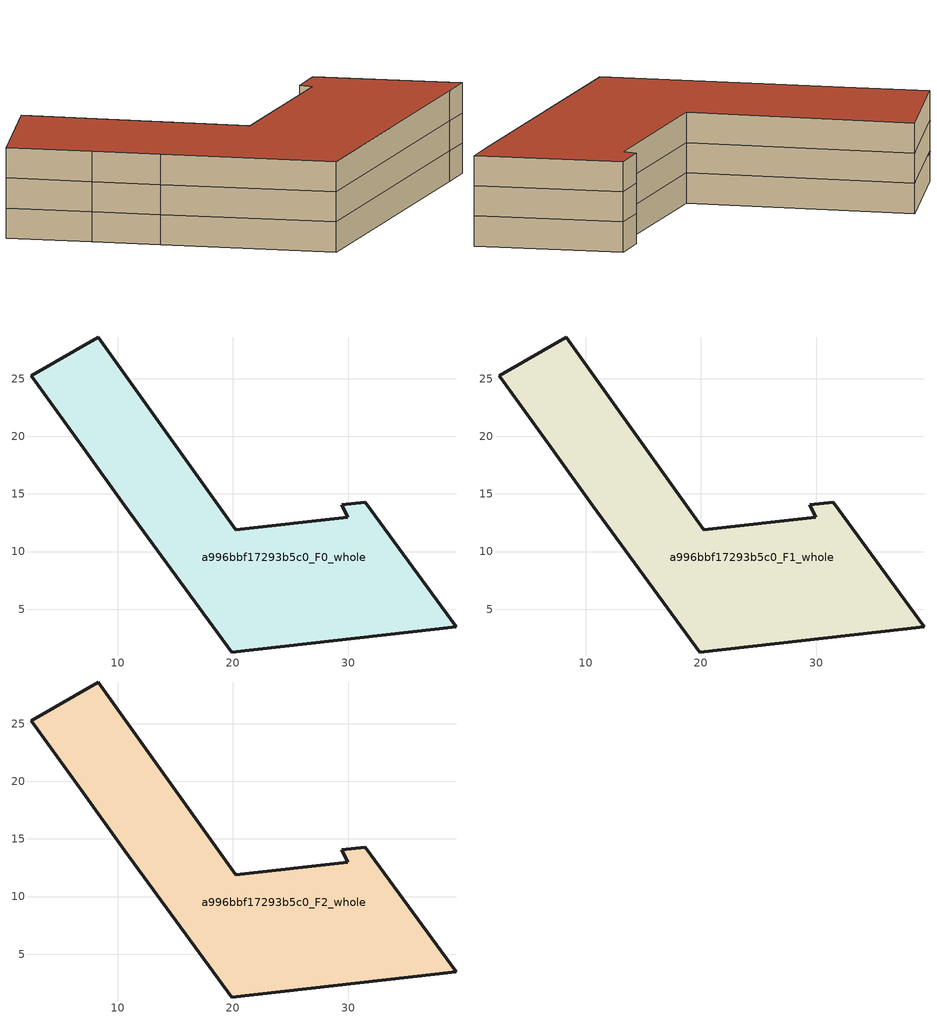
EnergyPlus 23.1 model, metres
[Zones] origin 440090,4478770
a996bbf17293b5c0_F0_whole
 floor ground (EU_floor_Construction): 31.49,14.29 39.41,3.49 37.51,3.27 19.91,1.28 10.61,13.99 7.01,19.01 2.49,25.25 8.32,28.62 20.25,11.87 29.96,12.98 29.45,14.06 z0
 wall outside (EU_wall_Construction): 19.91,1.28 37.51,3.27 39.41,3.49 31.49,14.29 29.45,14.06 29.96,12.98 20.25,11.87 8.32,28.62 2.49,25.25 7.01,19.01 10.61,13.99 19.91,1.28 z0:3
a996bbf17293b5c0_F1_whole
 floor to a996bbf17293b5c0_F0_whole (EU_floor_Construction): 31.49,14.29 39.41,3.49 37.51,3.27 19.91,1.28 10.61,13.99 7.01,19.01 2.49,25.25 8.32,28.62 20.25,11.87 29.96,12.98 29.45,14.06 z3
 wall outside (EU_wall_Construction): 19.91,1.28 37.51,3.27 39.41,3.49 31.49,14.29 29.45,14.06 29.96,12.98 20.25,11.87 8.32,28.62 2.49,25.25 7.01,19.01 10.61,13.99 19.91,1.28 z3:6
a996bbf17293b5c0_F2_whole
 floor to a996bbf17293b5c0_F1_whole (EU_floor_Construction): 31.49,14.29 39.41,3.49 37.51,3.27 19.91,1.28 10.61,13.99 7.01,19.01 2.49,25.25 8.32,28.62 20.25,11.87 29.96,12.98 29.45,14.06 z6
 wall outside (EU_wall_Construction): 19.91,1.28 37.51,3.27 39.41,3.49 31.49,14.29 29.45,14.06 29.96,12.98 20.25,11.87 8.32,28.62 2.49,25.25 7.01,19.01 10.61,13.99 19.91,1.28 z6:9
 roof outside (EU_roof_Construction): 39.41,3.49 31.49,14.29 29.45,14.06 29.96,12.98 20.25,11.87 8.32,28.62 2.49,25.25 7.01,19.01 10.61,13.99 19.91,1.28 37.51,3.27 z9
[Building]
EU S2 Campaign: North Axis=0; Terrain=City; Solar Distribution=FullExterior
[Site:Location]
Madrid: Latitude=40.5; Longitude=-3.5; Time Zone=1; Elevation=609
[SizingPeriod:WeatherFileDays]
AnnualSizingPeriod: Begin Month=1; Begin Day of Month=1; End Month=12; End Day of Month=31; Day of Week for Start Day=Monday; Use Weather File Daylight Saving Period=No; Use Weather File Rain and Snow Indicators=No
[MATERIAL]
EU_InternalMass_Material: Roughness=MediumRough; Thickness=0.1; Conductivity=1; Density=1800; Specific Heat=900; Thermal Absorptance=0.9; Solar Absorptance=0.7; Visible Absorptance=0.7
[MATERIAL:NOMASS] Roughness=MediumRough; Thermal Absorptance=0.9; Solar Absorptance=0.7; Visible Absorptance=0.7
Name | Thermal Resistance
EU_wall_NoMass | 0.459673
EU_roof_NoMass | 0.495815
EU_floor_NoMass | 0.788942
[CONSTRUCTION]
EU_wall_Construction: EU_wall_NoMass
EU_roof_Construction: EU_roof_NoMass
EU_floor_Construction: EU_floor_NoMass
EU_InternalMass_Construction: EU_InternalMass_Material
[ZONE] Type=1; Multiplier=1; Ceiling Height=autocalculate; Volume=1003.72; Floor Area=autocalculate; Part of Total Floor Area=Yes
a996bbf17293b5c0_F0_whole; a996bbf17293b5c0_F1_whole; a996bbf17293b5c0_F2_whole
[INTERNALMASS] Construction=EU_InternalMass_Construction; Surface Area=334.573
Name | Zone or ZoneList
a996bbf17293b5c0_F0_whole_EU_InternalMass | a996bbf17293b5c0_F0_whole
a996bbf17293b5c0_F1_whole_EU_InternalMass | a996bbf17293b5c0_F1_whole
a996bbf17293b5c0_F2_whole_EU_InternalMass | a996bbf17293b5c0_F2_whole
[OTHEREQUIPMENT] Fuel Type=Electricity; Design Level Calculation Method=Watts/Area; Power per Zone Floor Area=1; Fraction Latent=0; Fraction Radiant=0; Fraction Lost=0; Carbon Dioxide Generation Rate=0; EndUse Subcategory=EU_Step8_InternalGains
Name | Zone or ZoneList or Space or SpaceList | Schedule
EU_Step8_InternalGain_a996bbf17293b5c0_F0_whole_f000 | a996bbf17293b5c0_F0_whole | EU_Step8_GainSchedule_a996bbf17293b5c0_F0_whole_f000
EU_Step8_InternalGain_a996bbf17293b5c0_F1_whole_f000 | a996bbf17293b5c0_F1_whole | EU_Step8_GainSchedule_a996bbf17293b5c0_F1_whole_f000
EU_Step8_InternalGain_a996bbf17293b5c0_F2_whole_f000 | a996bbf17293b5c0_F2_whole | EU_Step8_GainSchedule_a996bbf17293b5c0_F2_whole_f000
[ZONEVENTILATION:DESIGNFLOWRATE] Schedule=EU_AlwaysOn; Design Flow Rate Calculation Method=AirChanges/Hour; Air Changes per Hour=0.719161; Ventilation Type=Natural; Fan Pressure Rise=0; Fan Total Efficiency=1; Constant Term Coefficient=1; Temperature Term Coefficient=0; Velocity Term Coefficient=0; Velocity Squared Term Coefficient=0; Minimum Indoor Temperature=-100; Maximum Indoor Temperature=100; Delta Temperature=-100; Minimum Outdoor Temperature=-100; Maximum Outdoor Temperature=100; Maximum Wind Speed=40
Name | Zone or ZoneList or Space or SpaceList
EU_ConstantAir_a996bbf17293b5c0_F0_whole | a996bbf17293b5c0_F0_whole
EU_ConstantAir_a996bbf17293b5c0_F1_whole | a996bbf17293b5c0_F1_whole
EU_ConstantAir_a996bbf17293b5c0_F2_whole | a996bbf17293b5c0_F2_whole
[HVACTEMPLATE:THERMOSTAT] Constant Heating Setpoint=20; Constant Cooling Setpoint=50
EU_HeatOnly_a996bbf17293b5c0_F0_whole; EU_HeatOnly_a996bbf17293b5c0_F1_whole; EU_HeatOnly_a996bbf17293b5c0_F2_whole
[HVACTEMPLATE:ZONE:IDEALLOADSAIRSYSTEM] System Availability Schedule=EU_AlwaysOn; Maximum Heating Supply Air Temperature=50; Minimum Cooling Supply Air Temperature=13; Maximum Heating Supply Air Humidity Ratio=0.0156; Minimum Cooling Supply Air Humidity Ratio=0.0077; Heating Limit=NoLimit; Cooling Limit=NoLimit; Heating Availability Schedule=EU_AlwaysOn; Cooling Availability Schedule=EU_CoolingOff; Dehumidification Control Type=ConstantSensibleHeatRatio; Cooling Sensible Heat Ratio=0.7; Dehumidification Setpoint=60; Humidification Control Type=None; Humidification Setpoint=30; Outdoor Air Method=None; Outdoor Air Flow Rate per Person=0.00944; Outdoor Air Flow Rate per Zone Floor Area=0; Outdoor Air Flow Rate per Zone=0; Demand Controlled Ventilation Type=None; Outdoor Air Economizer Type=NoEconomizer; Heat Recovery Type=None; Sensible Heat Recovery Effectiveness=0.7; Latent Heat Recovery Effectiveness=0.65
Name | Template Thermostat
a996bbf17293b5c0_F0_whole | EU_HeatOnly_a996bbf17293b5c0_F0_whole
a996bbf17293b5c0_F1_whole | EU_HeatOnly_a996bbf17293b5c0_F1_whole
a996bbf17293b5c0_F2_whole | EU_HeatOnly_a996bbf17293b5c0_F2_whole
[SIZING:ZONE] Zone Cooling Design Supply Air Temperature Input Method=SupplyAirTemperature; Zone Cooling Design Supply Air Temperature=13; Zone Heating Design Supply Air Temperature Input Method=SupplyAirTemperature; Zone Heating Design Supply Air Temperature=50; Zone Cooling Design Supply Air Humidity Ratio=0.008; Zone Heating Design Supply Air Humidity Ratio=0.008; Cooling Design Air Flow Method=DesignDay; Cooling Design Air Flow Rate=0; Cooling Minimum Air Flow per Zone Floor Area=0.000762; Cooling Minimum Air Flow=0; Cooling Minimum Air Flow Fraction=0.2; Heating Design Air Flow Method=DesignDay; Heating Design Air Flow Rate=0; Heating Maximum Air Flow per Zone Floor Area=0.002032; Heating Maximum Air Flow=0.141576; Heating Maximum Air Flow Fraction=0.3; Account for Dedicated Outdoor Air System=No; Dedicated Outdoor Air System Control Strategy=NeutralSupplyAir; Dedicated Outdoor Air Low Setpoint Temperature for Design=autosize; Dedicated Outdoor Air High Setpoint Temperature for Design=autosize; Zone Load Sizing Method=Sensible Load Only No Latent Load; Zone Latent Cooling Design Supply Air Humidity Ratio Input Method=HumidityRatioDifference; Zone Cooling Design Supply Air Humidity Ratio Difference=0.005; Zone Latent Heating Design Supply Air Humidity Ratio Input Method=HumidityRatioDifference; Zone Humidification Design Supply Air Humidity Ratio Difference=0.005
a996bbf17293b5c0_F0_whole; a996bbf17293b5c0_F1_whole; a996bbf17293b5c0_F2_whole
[SCHEDULE:CONSTANT]
Name | Hourly Value
EU_AlwaysOn | 1
EU_CoolingOff | 0
[SCHEDULE:FILE] Column Number=1; Rows to Skip at Top=0; Number of Hours of Data=8760; Column Separator=Comma; Interpolate to Timestep=No; Minutes per Item=60; Adjust Schedule for Daylight Savings=Yes
Name | File
EU_Step8_GainSchedule_a996bbf17293b5c0_F0_whole_f000 | C:\Users\o_iseri\Desktop\OpenUBEM\openubem\outputs\eu_evidence\EU-11\ES-MAD-BERRUGUETE\idfs\a996bbf17293b5c0\a996bbf17293b5c0_F0_whole_f000_gain.csv
EU_Step8_GainSchedule_a996bbf17293b5c0_F1_whole_f000 | C:\Users\o_iseri\Desktop\OpenUBEM\openubem\outputs\eu_evidence\EU-11\ES-MAD-BERRUGUETE\idfs\a996bbf17293b5c0\a996bbf17293b5c0_F1_whole_f000_gain.csv
EU_Step8_GainSchedule_a996bbf17293b5c0_F2_whole_f000 | C:\Users\o_iseri\Desktop\OpenUBEM\openubem\outputs\eu_evidence\EU-11\ES-MAD-BERRUGUETE\idfs\a996bbf17293b5c0\a996bbf17293b5c0_F2_whole_f000_gain.csv
